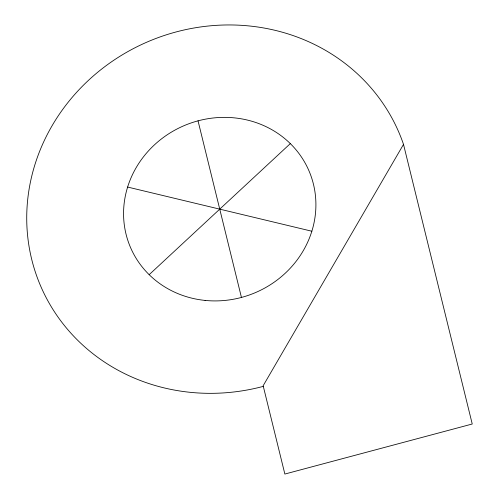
<?xml version="1.0" encoding="UTF-8"?>
<svg xmlns="http://www.w3.org/2000/svg" width="499" height="499" viewBox="0 0 499 499"><rect width="100%" height="100%" fill="white"/><g stroke="black" fill="none" stroke-linecap="round" stroke-linejoin="round"><path stroke-width="0.75" d="M403.51 144.379L263.154 385.746L284.86 474.05L472.241 424.007L403.51 144.379A194.903 182.197 -23 0 0 165.83 34.98A194.903 182.197 -23 0 0 32.984 264.252A194.903 182.197 -23 0 0 263.304 386.363M149.164 274.681L290.318 143.612M127.625 187.056L311.856 231.23M198.034 120.839L241.447 297.448M205.07 300.417A97.112 90.781 -23 0 0 309.386 171.812A97.112 90.781 -23 0 0 144.76 155.201A97.112 90.781 -23 0 0 205.07 300.417"/></g></svg>
